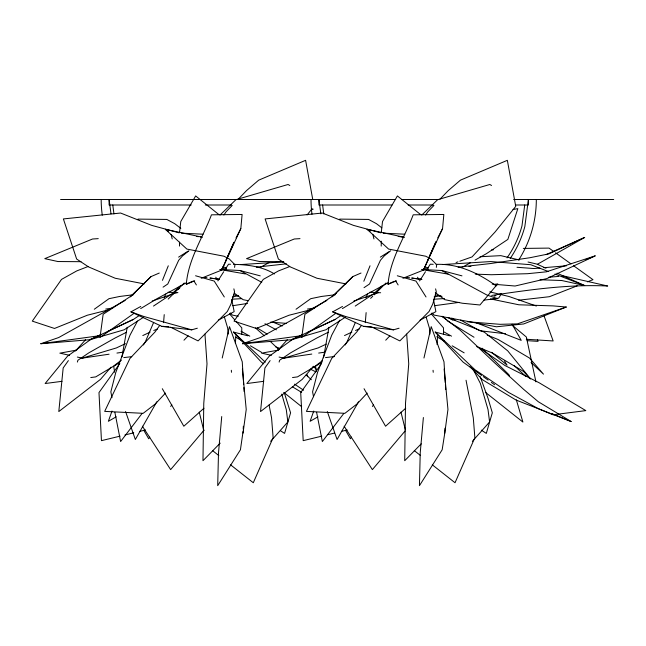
<?xml version="1.0" encoding="UTF-8"?>
<svg xmlns="http://www.w3.org/2000/svg" width="646" height="646" viewBox="0 0 646 646"><rect width="100%" height="100%" fill="white"/><g stroke="black" fill="none" stroke-linecap="round" stroke-linejoin="round"><path stroke-width="0.97" d="M179.483 246.086L179.507 242.169M179.564 232.399L180.767 221.538L195.657 195.932L218.768 214.488M381.221 246.086L381.253 241.192M381.301 232.399L382.505 221.538L397.395 195.932L420.506 214.488M241.733 334.58L241.79 327.885L235.96 321.207M443.471 334.58L443.527 327.885L431.213 313.795M221.731 416.549L218.501 452.806L217.702 485.679L240.425 449.777L243.122 431.165M243.219 429.186L243.356 426.223M423.38 417.534L420.231 452.806L419.44 485.679L442.163 449.777L444.771 433.143L444.997 428.201M235.402 343.599L235.847 335.759M437.076 344.576L437.584 335.759M194.696 280.881L186.314 284.232C188.244 259.385 202.836 237.655 211.452 214.819L242.105 214.464L240.821 228.611L221.707 270.093L201.221 278.273M396.434 280.881L388.052 284.232C389.974 259.385 404.574 237.655 413.19 214.819L443.842 214.464L442.558 228.611L423.445 270.093L402.951 278.273M163.559 322.645L164.229 314.618M365.297 322.645L366.129 312.607M524.722 205L521.984 225.825A101.785 101.785 0 0 1 507.062 257.843M234.579 267.396L234.942 264.739L229.322 258.998L224 256.228L186.872 249.073L165.392 229.338L201.407 237.017M243.033 433.143L246.223 409.483L242.395 369.044M436.316 267.396L436.672 264.739L431.06 258.998L425.738 256.228L388.601 249.073L367.122 229.338L404.121 237.227M444.771 433.143L447.953 409.483L444.133 369.044M121.957 356.858L127.214 327.28M323.517 357.844L328.951 327.28M222.216 358.013L229.492 326.626L242.25 361.808L243.671 384.62M423.954 358.013L431.229 326.626L443.988 361.808L445.288 382.634M77.383 362.075L77.9 360.242L88.882 352.821L115.069 338.011L126.559 332.222M279.12 362.075L279.637 360.242L290.619 352.821L316.806 338.011L328.297 332.222M168.291 265.805L162.469 280.348M370.021 265.805L363.835 281.252M111.992 411.05L108.358 421.305L116.167 416.832M313.73 411.05L310.096 421.305L317.905 416.832M224.655 270.585L225.414 268.76M153.675 322.338L145.479 341.516L143.46 344.956M164.213 297.669L165.772 294.019M355.413 322.338L347.217 341.516L345.198 344.956M365.951 297.669L367.509 294.019M221.707 270.093L226.455 259.321M227.247 257.528L233.965 242.266L225.599 261.113M423.445 270.093L428.193 259.321M429.372 256.632L435.703 242.266M427.337 261.113L436.09 241.37M236.024 237.89L240.821 228.611M437.762 237.89L442.558 228.611M137.517 321.046L129.991 335.185L115.763 372.54L110.846 391.831L111.992 397.678M339.723 320.158L331.729 335.185L317.501 372.54L312.583 391.831L313.536 396.709M156.776 401.82L135.345 439.498L125.574 411.534M358.514 401.82L337.075 439.498L327.304 411.534M217.864 280.913L223.726 271.724M224.8 270.052L228.531 264.206L230.501 264.262M419.593 280.913L425.464 271.724M426.53 270.052L430.268 264.206L433.216 264.295M149.767 437.084L148.701 438.755L143.743 430.212M351.505 437.084L350.431 438.755L345.473 430.212M223.871 215.045L226.068 211.791L232.221 205.428M425.601 215.045L427.805 211.791L433.95 205.428M68.379 360.613L63.179 367.962L58.802 411.559L100.501 379.347L111.023 367.138M270.117 360.613L264.908 367.962L260.532 411.559L302.239 379.347L313.423 366.379M159.756 325.366L155.064 331.939L129.959 358.441L104.684 411.381L143.162 413.319L155.274 403.984L165.473 393.099M361.494 325.366L356.802 331.939L331.697 358.441L306.422 411.381L344.899 413.319L357.004 403.984L367.203 393.099M119.825 363.545L98.983 392.582L101.454 440.653L120.051 436.147M321.563 363.545L300.713 392.582L303.192 440.653L321.789 436.147M141.991 413.577L120.616 441.541L114.867 412.301M170.657 406.447L171.868 404.856M343.72 413.577L322.354 441.541L316.605 412.301M372.395 406.447L373.606 404.856M307.116 214.916L312.123 208.698M204.055 430.163L170.649 469.618L142.386 426.19M405.147 430.922L372.379 469.618L344.124 426.19M270.666 441.283L287.858 421.967L286.283 409.588L281.761 394.117M472.404 441.283L489.595 421.967L488.021 409.588L480.382 383.474L473.163 369.31M75.501 350.956L85.571 339.748M277.909 350.205L287.308 339.748M183.981 340.2L188.148 335.823M385.71 340.2L389.885 335.823M238.366 199.057L246.562 190.562L258.691 180.161L305.606 160.321L312.753 199.509M440.104 199.057L448.3 190.562L460.428 180.161L507.344 160.321L515.742 206.373L495.062 232.003L472.04 256.906L459.831 261.202M220.189 443.14L202.973 460.711L203.773 403.265L207.011 363.86L204.952 334.119M421.24 443.842L404.711 460.711L405.51 403.265L408.74 363.86L406.689 334.119M168.194 299.074L184.272 282.972M370.626 298.371L372.726 296.272M374.123 294.875L386.009 282.972M159.271 273.04L151.043 276.593L131.356 295.86L103.15 314.271L99.993 337.462L134.174 313.213M361.001 273.04L352.781 276.593L333.094 295.86L304.888 314.271L301.73 337.462L335.912 313.213M130.331 296.845L151.043 276.593M332.068 296.845L352.781 276.593M219.987 215.094L235.895 199.703L288.076 184.49L289.812 185.491M421.725 215.094L437.633 199.703L489.813 184.49L491.549 185.491M180.735 285.548L171.925 293.817L153.49 306.067M382.472 285.548L373.654 293.817L355.227 306.067M203.966 408.24L183.827 426.231L162.316 388.722M405.696 408.24L385.565 426.231L364.053 388.722M133.318 294.301L134.82 292.977M335.056 294.301L336.55 292.977M188.963 250.753L182.438 255.961L178.684 260.281L167.782 283.998L163.067 287.147M390.701 250.753L384.176 255.961L380.421 260.281L369.52 283.998L364.013 287.672M178.159 289.319L179.749 288.116M121.488 360.072L112.654 366.767L95.729 376.893L90.771 377.547M322.419 360.686L314.392 366.767L297.467 376.893L292.509 377.547M91.845 338.649L67.483 356.229L45.131 383.53L62 381.318M293.583 338.649L269.22 356.229L246.869 383.53L263.738 381.318M94.292 309.248L108.988 298.686L119.72 296.457L133.641 294.721M296.021 309.248L310.726 298.686L321.45 296.457L335.379 294.721M140.683 308.594L157.043 298.678L186.702 282.577M342.42 308.594L358.78 298.678L388.44 282.577M125.162 300.438L58.762 337.511L40.819 343.72L90.117 339.691L133.391 319.431L139.253 315.531M326.9 300.438L260.491 337.511L242.557 343.72L291.847 339.691L335.129 319.431L340.991 315.531M119.575 362.535L113.704 366.371L114.633 372.266M322.152 361.986L315.442 366.371L316.217 371.28M143.46 317.307L124.194 329.783L90.117 339.691L100.929 334.628M345.198 317.307L325.923 329.783L291.847 339.691L302.667 334.628M178.603 257.132L187.986 251.246M380.341 257.132L388.868 251.779M197.337 328.208L191.765 329.84L161.936 326.416L130.944 311.856L140.763 306.47M399.066 328.208L393.503 329.84L363.674 326.416L332.682 311.856L342.501 306.47M537.335 264.311L584.654 237.453L545.991 254.661M260.976 267.064L268.881 262.607M462.714 267.064L470.611 262.607M475.004 260.128L486.414 253.684L507.853 239.408L517.842 208.618L513.037 209.522M218.275 320.166L234.167 311.647L231.728 299.348M420.013 320.166L435.897 311.647L433.652 300.293M186.314 284.232L192.581 281.236M388.052 284.232L394.318 281.236M475.303 274.13L491.372 274.728L527.62 273.694L546.33 271.829L595.16 255.873L546.799 278.604L515.056 286.017L492.179 284.111M107.244 331.673L133.391 319.431M125.445 343.68L116.32 347.96L82.212 358.142L77.35 357.06M142.798 335.557L150.098 332.133M308.077 332.092L335.129 319.431M326.27 344.108L318.05 347.96L283.941 358.142L279.088 357.06M344.528 335.557L351.836 332.133M584.654 237.453L548.898 253.87L529.809 257.746L490.088 263.608L458.087 267.161M586.043 259.635L595.16 255.873M153.772 330.477L157.511 328.984M355.51 330.477L359.249 328.984M490.403 298.912L518.875 304.791L553.008 305.889L566.267 307.028L523.728 323.945L496.378 326.787L434.128 315.095L432.021 312.955M577.209 285.839L549.383 296.7L518.657 300.204M587.416 281.85L592.98 279.678L573.446 265.643M87.961 266.556L76.753 270.916L61.532 279.387L32.3 321.135L54.514 328.459L87.331 315.224L110.547 309.345M289.699 266.556L278.491 270.916L263.269 279.387L234.038 321.135L256.252 328.459L289.069 315.224L311.315 309.587M494.077 296.215L495.958 295.529M499.721 294.148L501.603 293.462L498.664 298.097L492.551 299.13M456.068 262.526L457.949 261.864M566.267 307.028L517.365 323.872L500.093 324.316L467.381 321.74M152.173 301.028L176.778 292.654M353.903 301.028L378.508 292.654M124.944 434.96L133.754 432.82M139.625 431.399L145.495 429.978M327.659 434.718L334.507 433.062M341.363 431.399L347.233 429.978M232.399 296.99L238.285 295.723M434.128 296.99L440.015 295.723M493.859 284.611L497.767 283.852M311.299 209.522L313.221 209.159M76.721 350.092L59.86 353.152L69.574 355.324M278.458 350.092L261.598 353.152L271.312 355.324M232.649 305.711L247.499 303.459M434.387 305.711L459.177 302.368M82.212 358.142L109.061 354.21M283.941 358.142L311.792 354.065M116.942 353.063L122.821 352.215M318.68 353.063L324.558 352.215M491.687 295.424C530.132 289.707 568.714 284.127 607.7 286.025L563.764 276.02L561.786 276.173M105.71 309.063L112.646 308.094M307.448 309.063L314.384 308.094M40.819 343.72L98.773 335.823M242.557 343.72L300.503 335.823M123.774 357.601L131.752 356.665M325.511 357.601L334.483 356.544M256.349 267.161L286.348 263.826M483.975 300.099L497.355 298.549L487.003 295.077L441.727 270.512L421.491 269.479L448.041 274.114M491.549 249.954L493.544 249.768M539.919 268.042L534.016 268.542L517.002 267.291M543.851 267.702L566.469 265.789M548.914 277.199L558.814 276.415M468.948 266.507L470.95 266.378M98.249 238.64L92.523 239.004L44.776 258.65L57.946 261.541L80.992 261.687M299.986 238.64L294.253 239.004L246.514 258.65L259.684 261.541L283.731 261.687M241.055 264.537L283.037 261.929M442.785 264.537L490.774 261.557L530.778 264.715L548.43 271.546M232.665 299.187L241.709 298.63M433.401 299.251L444.456 298.573M168.017 292.25L177.925 292.686M369.754 292.25L380.655 292.751M480.051 256.737L500.795 255.646L519.279 259.967M163.955 326.335L161.936 326.416L168.751 326.747M365.684 326.335L363.674 326.416L371.466 326.795M523.308 248.411L549.035 248.104L553.921 251.609M60.587 199.485L395.627 199.485M401.497 199.485L438.787 199.485M513.667 199.485L613.7 199.485M191.224 205L109.101 205L109.101 199.485L110.991 213.834M205.299 205L231.43 205M392.017 205L318.938 205L318.938 199.485L320.828 213.834M408.094 205L433.216 205M515.621 205L528.404 205L528.404 199.485L524.835 226.585A104.733 104.733 0 0 1 510.219 258.457M540.04 279.75L561.721 280.517L584.654 285.556L557.046 273.153M339.699 219.107L368.575 219.43L376.481 223.694L381.794 227.804M137.969 219.107L166.838 219.43L174.743 223.694L180.823 228.385M436.171 264.375C458.272 263.487 478.516 273.201 496.063 285.782L479.946 304.985L462.294 303.232L444.787 299.663L435.339 292.63M233.448 264.351C247.426 264.666 262.413 266.435 274.477 273.952M383.207 233.158L404.792 234.215M181.469 233.158L203.054 234.215M260.233 275.858L239.989 270.512L219.753 269.479L245.327 273.944M526.32 339.263L553.162 340.959L544.093 315.999M527.128 340.668L538.061 341.363L537.391 339.513M270.601 322.128L286.461 323.38M479.865 330.736L505.535 333.764M406.697 277.425L409.685 277.82M411.68 278.079L421.652 279.403M204.96 277.425L206.954 277.683M209.942 278.079L218.913 279.274M423.38 268.445L428.346 269.124M221.651 268.445L226.609 269.124M411.938 278.038L421.903 279.427M210.2 278.038L213.188 278.45M215.183 278.733L219.164 279.282M398.162 236.412L404.105 237.292M196.424 236.412L198.403 236.702M200.389 236.993L202.368 237.292M345.933 283.901L316.952 278.248L290.385 266.951L278.378 259.03L265.118 218.929L322.322 213.027L353.459 225.373L380.922 232.851M144.195 283.901L115.214 278.248L88.647 266.951L76.64 259.03L63.381 218.929L120.584 213.027L151.721 225.373L179.192 232.851M238.261 316.274L232.399 315.095L230.283 312.955M247.911 300.656L243.049 299.663L234.393 293.219M435.267 294.851L442.017 296.328M233.529 294.851L238.35 295.9M528.04 262.018L536.794 264.061L545.999 268.195M489.773 291.855L509.032 296.506L536.366 306.034M481.666 375.455L463.101 362.115L435.194 332.06L449.511 335.783M263.786 363.86L261.372 362.115L233.456 332.06L247.773 335.783M441.727 270.512L461.971 275.858M393.503 329.84L345.416 316.443L332.682 311.856M191.765 329.84L143.678 316.443L130.944 311.856M424.575 266.814L428.371 267.896M397.306 275.769L415.959 281.083L426.029 296.966M222.846 266.814L226.633 267.896M195.576 275.769L214.222 281.083L224.299 296.966M554.93 274.057L584.654 285.556M441.961 316.241L460.275 330.284L493.859 362.131L523.478 389.215L538.328 401.755L571.104 421.515L516.017 400.035L482.271 379.614L469.82 366.524M447.985 317.662L484.427 332.214L507.732 350.851L530.632 379M487.181 335.04L498.373 339.626L529.502 358.037L543.472 374.139L531.052 362.479M476.667 346.595L492.527 353.087L523.656 371.498L529.365 378.088M275.858 346.975L279.597 348.501M475.892 322.629L521.249 340.377L512.108 324.219M551.854 413.577L571.104 421.515M274.154 322.629L282.27 325.98M372.314 327.191L399.842 340.91L429.073 311.469L432.78 303.975L436.268 291.766L435.606 288.859M170.576 327.191L198.104 340.91L227.335 311.469L231.042 303.975L234.53 291.766L233.868 288.859M310.427 369.165L315.813 371.878M478.985 330.284L460.646 320.101M276.367 329.831L264.957 323.751M239.989 270.512L261.759 282.326M449.471 318.26L452.983 320.238M443.616 331.721L451.53 336.162M241.006 331.228L249.792 336.162M436.769 336.719L444.48 341.258M452.184 345.804L464.175 352.861M235.887 337.228L243.599 341.766M250.446 345.804L261.582 352.361M313.27 366.387L315.862 367.921M292.347 386.76L301.625 392.372M451.869 318.09L455.252 320.174M446.984 320.61L474.019 337.236M257.076 327.885L267.21 334.119M367.122 229.338L370.15 231.22M165.392 229.338L168.412 231.22M481.318 430.139L486.309 433.401L492.317 412.802L488.077 398.437L480.204 376.61M280.412 430.688L284.579 433.401L290.579 412.802L284.288 392.744M294.56 384.136L303.572 390.224M478.613 347.273L504.986 365.547L539.087 382.723L585.833 410.614L553.057 414.789L538.199 408.595L508.58 392.437L474.996 369.746L435.194 332.06M276.876 347.273L279.355 348.985M555.544 252.78L571.007 263.891M483.273 376.618L488.118 380.098M491.348 382.416L494.57 384.733M255.356 327.837L264.375 335.823M442.397 316.475L446.329 319.536M301.658 406.697L283.804 392.429M414.288 450.617L420.554 455.559M432.311 464.829L455.034 482.748L474.867 437.665L473.292 417.865L466.041 380.236M212.55 450.617L218.816 455.559M230.574 464.829L253.297 482.748L273.129 437.665L271.562 417.865L269.075 404.994M512.617 325.544L526.353 337.018L535.938 381.875M485.542 392.429L522.897 422.056L516.34 399.842M491.509 352.28L507.045 365.135L504.542 361.09M306.188 374.995L311.372 379.735M514.248 365.644L525.933 376.618M313.245 366.33L316.16 369.076M270.222 341.363L278.983 349.672M233.456 332.06L265.304 362.204M482.045 348.194L508.927 374.728L509.5 376.658M229.475 313.795L234.66 319.73M395.53 280.735L398.13 284.934M193.792 280.735L196.392 284.934M417.518 277.215L418.996 279.775M215.788 277.215L217.258 279.775M426.247 317.444L429.404 328.039L429.929 334.071M224.227 316.483L227.667 328.039L228.191 334.071M307.189 374.728L307.762 376.658M400.972 412.083L405.276 429.493M199.234 412.083L203.781 430.462M372.855 234.417L373.953 238.907M171.117 234.417L172.216 238.907M322.612 205L323.791 213.923M112.784 205L113.954 213.923M433.054 370.271L433.232 372.282M231.316 370.271L231.494 372.282M445.409 384.62L445.716 389.578M243.857 387.592L244.107 391.565M102.278 215.166A112.654 112.654 0 0 1 101.18 199.485M536.325 199.485A112.654 112.654 0 0 1 518.698 259.983M497.606 284.482A112.654 112.654 0 0 1 495.345 286.396M311.978 214.189A112.654 112.654 0 0 1 311.017 199.485"/></g></svg>
